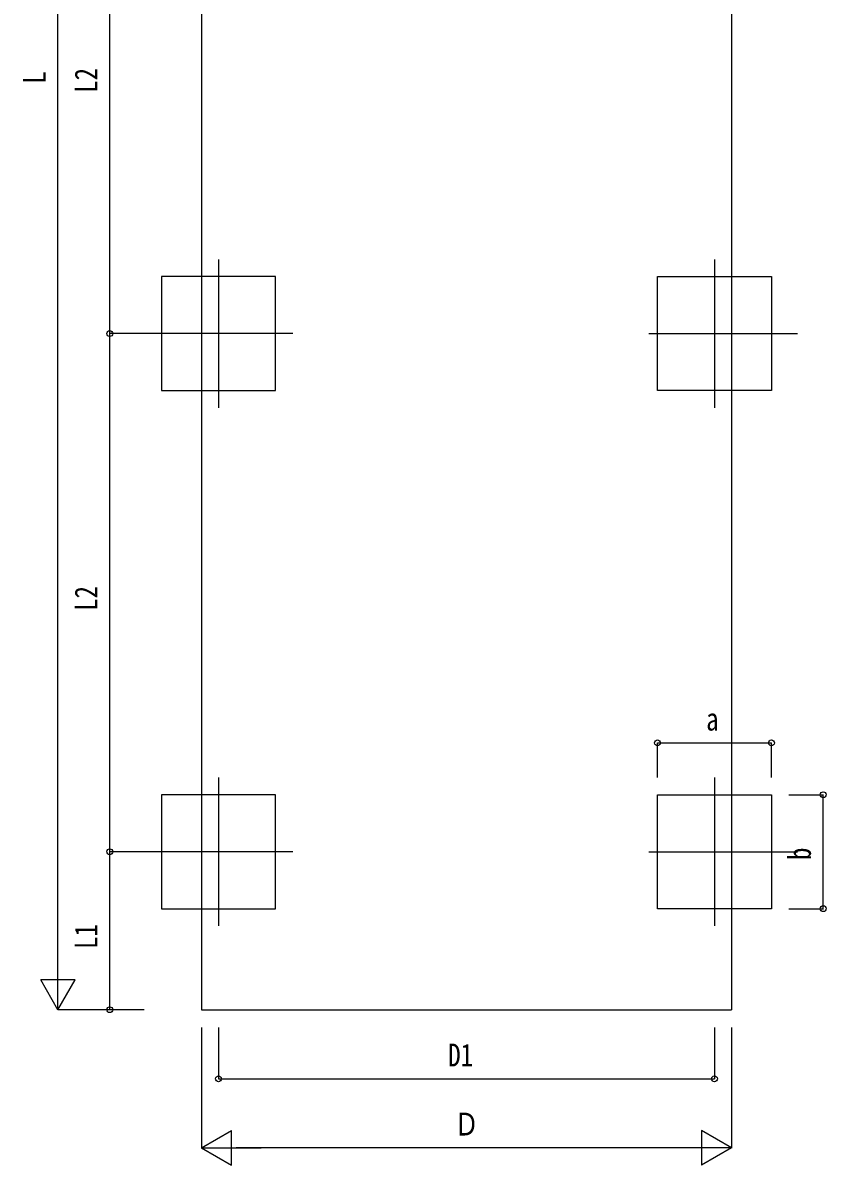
# Model space of a CAD drawing. Units: millimetres, scale not verified. Extents: x -16820 to 16820, y -11880 to 11880.
# Drawn here: x -9478 to -4825, y -1456 to 5158 of the extents above; entities that cross this region are included whole.
import ezdxf
from ezdxf.enums import TextEntityAlignment as Align

# ---------------------------------------------------------------- set-up
doc = ezdxf.new("R2010")
doc.units = ezdxf.units.MM
doc.header["$LTSCALE"] = 50
for name, color, linetype in [('0-4_YKK_12', 2, 'Continuous'), ('0-6_YKK_A1', 4, 'Continuous'), ('0-7_YKK_D', 6, 'Continuous')]:
    doc.layers.add(name, color=color, linetype=linetype)
doc.styles.add('ＭＳ ゴシック', font='')
doc.styles.get('ＭＳ ゴシック').set_extended_font_data('MS Gothic')

msp = doc.modelspace()

# ---------------------------------------------------------------- linework, layer by layer
at = {"layer": '0-4_YKK_12'}
for p, q in [((-8344.82, 3788.89), (-8344.82, 2928.89)), ((-5471.82, 3788.89), (-5471.82, 2928.89)), ((-7914.82, 3358.89), (-8774.82, 3358.89)), ((-5851.82, 3358.89), (-4991.82, 3358.89)), ((-8344.82, 788.89), (-8344.82, -71.11)), ((-5471.82, 788.89), (-5471.82, -71.11)), ((-7914.82, 358.89), (-8774.82, 358.89)), ((-5851.82, 358.89), (-4991.82, 358.89))]:
    msp.add_line(p, q, dxfattribs=at)
at = {"layer": '0-6_YKK_A1'}
for p, q in [((-8443.32, 10264.89), (-8443.32, -556.11)), ((-8443.32, -556.11), (-5373.32, -556.11))]:
    msp.add_line(p, q, dxfattribs=at)
msp.add_lwpolyline([(-8443.32, 10264.89), (-5373.32, 10264.89), (-5373.32, -556.11)], dxfattribs=at)
for points in [[(-8014.82, 3028.89), (-8014.82, 3688.89), (-8674.82, 3688.89), (-8674.82, 3028.89)], [(-5801.82, 3028.89), (-5801.82, 3688.89), (-5141.82, 3688.89), (-5141.82, 3028.89)], [(-8014.82, 28.89), (-8014.82, 688.89), (-8674.82, 688.89), (-8674.82, 28.89)], [(-5801.82, 28.89), (-5801.82, 688.89), (-5141.82, 688.89), (-5141.82, 28.89)]]:
    msp.add_lwpolyline(points, close=True, dxfattribs=at)
at = {"layer": '0-7_YKK_D'}
for p, q in [((-9274.82, -356.11), (-9274.82, 10064.89)), ((-8974.82, 3358.89), (-8974.82, 6358.89)), ((-8775.82, 3358.89), (-8975.82, 3358.89)), ((-8775.82, 3358.89), (-8975.82, 3358.89)), ((-8974.82, 358.89), (-8974.82, 3358.89)), ((-5801.82, 788.89), (-5801.82, 989.89)), ((-5801.82, 988.89), (-5141.82, 988.89)), ((-5141.82, 788.89), (-5141.82, 989.89)), ((-5041.82, 688.89), (-4840.82, 688.89)), ((-4841.82, 28.89), (-4841.82, 688.89)), ((-8774.82, 358.89), (-8975.82, 358.89)), ((-8774.82, 358.89), (-8975.82, 358.89)), ((-8974.82, -556.11), (-8974.82, 358.89)), ((-5041.82, 28.89), (-4840.82, 28.89)), ((-9274.82, -556.11), (-9274.82, -209.7)), ((-9274.82, -556.11), (-9374.82, -382.9)), ((-9174.82, -382.9), (-9374.82, -382.9)), ((-9274.82, -556.11), (-9174.82, -382.9)), ((-8774.82, -556.11), (-9275.82, -556.11)), ((-8774.82, -556.11), (-8975.82, -556.11)), ((-8443.32, -659.57), (-8443.32, -1357.11)), ((-8344.82, -659.57), (-8344.82, -957.11)), ((-5471.82, -659.57), (-5471.82, -957.11)), ((-5373.32, -659.57), (-5373.32, -1357.11)), ((-8344.82, -956.11), (-5471.82, -956.11)), ((-8443.32, -1356.11), (-8270.12, -1256.11)), ((-8270.12, -1456.11), (-8270.12, -1256.11)), ((-5373.32, -1356.11), (-5546.53, -1256.11)), ((-5546.53, -1256.11), (-5546.53, -1456.11)), ((-8443.32, -1356.11), (-8270.12, -1456.11)), ((-8443.32, -1356.11), (-8096.91, -1356.11)), ((-5573.32, -1356.11), (-8243.32, -1356.11)), ((-5373.32, -1356.11), (-5719.73, -1356.11)), ((-5373.32, -1356.11), (-5546.53, -1456.11))]:
    msp.add_line(p, q, dxfattribs=at)
for centre in [(-8974.82, 3358.89), (-8974.82, 3358.89), (-5801.82, 988.89), (-5141.82, 988.89), (-4841.82, 688.89), (-8974.82, 358.89), (-8974.82, 358.89), (-4841.82, 28.89), (-8974.82, -556.11), (-8344.82, -956.11), (-5471.82, -956.11)]:
    msp.add_circle(centre, 17, dxfattribs=at)

# ---------------------------------------------------------------- texts
at = {"layer": '0-7_YKK_D', "style": 'ＭＳ ゴシック', "width": 0.8}
for s, p in [('L', (-9306.82, 4806.39)), ('L2', (-9006.82, 4753.29)), ('L2', (-9006.82, 1753.29)), ('b', (-4873.82, 310.89)), ('L1', (-9006.82, -204.21))]:
    msp.add_text(s, height=132, rotation=90, dxfattribs=at).set_placement(p, align=Align.BOTTOM_LEFT)
for s, p in [('a', (-5519.82, 1020.89)), ('D1', (-7013.92, -924.11)), ('Ｄ', (-6980.32, -1324.11))]:
    msp.add_text(s, height=132, dxfattribs=at).set_placement(p, align=Align.BOTTOM_LEFT)

doc.saveas('drawing.dxf')
